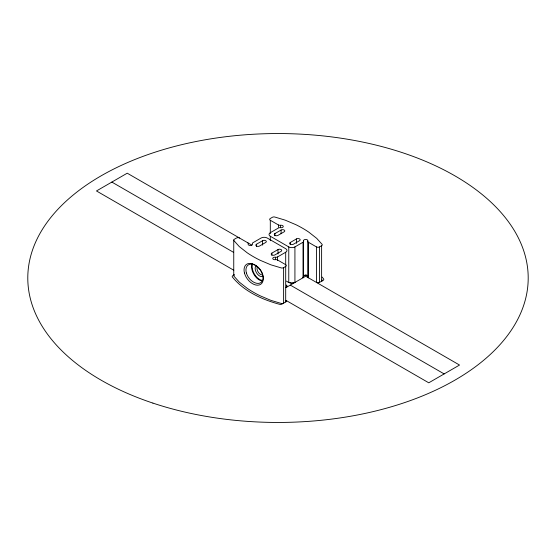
<?xml version="1.0" encoding="UTF-8"?>
<svg xmlns="http://www.w3.org/2000/svg" width="556" height="556" viewBox="0 0 556 556"><rect width="100%" height="100%" fill="white"/><g stroke="black" fill="none" stroke-linecap="round" stroke-linejoin="round"><path stroke-width="0.83" d="M308.358 277.764C308.087 273.969 303.319 274.191 303.027 277.764L303.027 242.235A2.175 1.258 0 0 0 303.59 241.019A2.175 1.258 0 0 1 305.689 239.441A2.175 1.258 0 0 1 307.795 241.019A2.175 1.258 0 0 0 308.358 242.235L308.358 277.764C308.045 274.421 303.256 274.108 303.027 277.764M286.201 287.417L286.945 286.257L286.611 284.999L286.875 286.507L285.958 287.605M256.462 244.251L262.613 240.692A2.175 1.258 0 0 1 265.692 240.692A2.175 1.258 0 0 1 265.692 242.472L259.541 246.023A2.175 1.258 0 0 1 256.462 246.023A2.175 1.258 0 0 1 256.462 244.251L256.462 246.468M274.921 233.589L281.079 230.038A2.175 1.258 0 0 1 284.151 230.038A2.175 1.258 0 0 1 284.151 231.81L278 235.369A2.175 1.258 0 0 1 274.921 235.369A2.175 1.258 0 0 1 274.921 233.589L274.921 235.814M234.271 274.824L232.846 275.644A2.175 1.258 0 0 0 232.366 276.999C244.119 291.455 262.084 299.608 279.731 304.347A2.175 1.258 0 0 0 282.073 304.069L285.944 301.804L286.055 300.483M271.849 253.133L278 249.575A2.175 1.258 0 0 1 281.079 249.575A2.175 1.258 0 0 1 281.079 251.354L274.921 254.905A2.175 1.258 0 0 1 271.849 254.905A2.175 1.258 0 0 1 271.849 253.133L271.849 255.35M290.308 242.472L296.459 238.92A2.175 1.258 0 0 1 299.538 238.92A2.175 1.258 0 0 1 299.538 240.692L293.387 244.251A2.175 1.258 0 0 1 290.308 244.251A2.175 1.258 0 0 1 290.308 242.472L290.308 244.689M286.152 300.594L286.284 301.352L285.694 301.984L285.694 266.456A2.175 1.258 0 0 0 285.694 264.677L277.59 260A2.175 1.258 0 0 0 275.484 259.673A2.175 1.258 0 0 1 272.746 258.457A2.175 1.258 0 0 1 275.484 257.247A2.175 1.258 0 0 0 277.59 256.921L285.694 252.243A4.351 2.509 0 0 0 285.694 248.692L267.234 238.031A4.351 2.509 0 0 0 261.077 238.031L252.973 242.708A2.175 1.258 0 0 0 252.41 243.924A2.175 1.258 0 0 1 250.311 245.502A2.175 1.258 0 0 1 248.205 243.924A2.175 1.258 0 0 0 247.642 242.708M322.098 279.883A2.175 1.258 0 0 1 321.618 281.239L321.618 245.71A2.175 1.258 0 0 0 322.098 244.355L316.718 238.364L308.795 232.137A109.296 63.099 0 0 0 295.896 224.694L285.117 220.12L274.733 217.014A2.175 1.258 0 0 0 272.384 217.292L270.306 218.487A2.175 1.258 0 0 0 270.306 220.266L278.41 224.944A2.175 1.258 0 0 0 280.516 225.27A2.175 1.258 0 0 1 283.254 226.487A2.175 1.258 0 0 1 280.516 227.696A2.175 1.258 0 0 0 278.41 228.023L270.306 232.7A4.351 2.509 0 0 0 270.306 236.251L288.766 246.913A4.351 2.509 0 0 0 294.923 246.913L303.027 242.235M239.539 238.031A2.175 1.258 0 0 0 236.46 238.031L234.382 239.233A2.175 1.258 0 0 0 233.902 240.588L239.282 246.579L247.205 252.806A109.296 63.099 0 0 0 260.104 260.25L270.883 264.823L281.266 267.929A2.175 1.258 0 0 0 283.616 267.651L285.694 266.456M308.358 242.235L316.461 246.913A2.175 1.258 0 0 0 319.54 246.913L321.618 245.71M285.909 287.647L305.689 276.221L459.534 365.042L428.766 382.806L286.18 300.483M294.923 246.913L294.923 282.441C292.178 283.949 288.786 282.962 286.458 281.107M294.923 282.441L291.844 283.178L288.766 282.441L288.766 246.913M316.461 246.913L316.461 282.441L319.054 282.65L323.154 280.356A2.175 1.258 0 0 0 323.634 279.001L322.167 277.069M316.461 282.441L317.997 282.809L319.54 282.441L319.54 246.913M251.812 245.113L127.234 173.194L96.466 190.958L233.798 270.244M111.853 182.076L233.423 252.264M290.308 285.103L444.147 373.924M307.795 241.019L307.795 276.547M303.59 241.019L303.59 276.547M296.459 238.92L296.459 243.361M285.694 252.243L285.694 265.24M283.616 267.651L283.616 303.18A2.175 1.258 0 0 1 281.266 303.458L270.883 300.351L260.104 295.778A109.296 63.099 0 0 1 247.205 288.328L239.282 282.107L233.902 276.117A2.175 1.258 0 0 1 234.187 274.893M281.079 230.038L281.079 233.735M280.516 225.27L280.516 227.494M278.41 224.944L278.41 227.168M278 249.575L278 254.016M277.59 256.921L277.59 260.625M275.484 257.247L275.484 259.464M270.306 220.266L270.306 233.589M270.306 236.251L270.306 240.692M262.613 240.692L262.613 245.133M233.749 240.053L233.749 275.581M261.674 274.803A4.893 2.829 60 0 1 258.102 271.926A4.893 2.829 60 0 1 257.143 267.318M262.168 276.464A6.199 3.579 60 0 1 256.552 272.878A6.199 3.579 60 0 1 255.85 266.025M261.918 280.947A10.877 6.283 60 0 1 253.793 274.212A10.877 6.283 60 0 1 252.021 263.808M262.119 280.37A10.446 6.033 60 0 1 254.314 273.906A10.446 6.033 60 0 1 252.619 263.919M246.412 273.065A10.856 7.04 53 0 0 261.077 282.455A10.856 7.04 53 0 0 256.198 265.782A10.856 7.04 53 0 0 246.412 273.065M244.466 273.052A12.246 7.854 53.8 0 0 260.701 284.297A12.246 7.854 53.8 0 0 255.795 265.518A12.246 7.854 53.8 0 0 244.466 273.052M152.9 403.1A250.2 144.449 0 0 0 528.2 278A250.2 144.449 0 0 0 152.9 152.9A250.2 144.449 0 0 0 152.9 403.1"/></g></svg>
